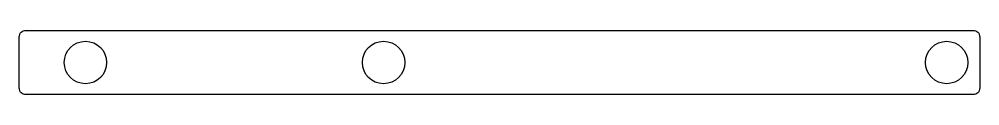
# Model space of a CAD drawing. Extents: x -72 to 72, y -5 to 5.
import ezdxf

# ---------------------------------------------------------------- set-up
doc = ezdxf.new("R2010")
doc.units = 0

msp = doc.modelspace()

# ---------------------------------------------------------------- linework, layer by layer
at = {"layer": '1'}
msp.add_lwpolyline([(72.5, 3.85), (72.5, -3.85, -0.414214), (71.5, -4.85), (-71.5, -4.85, -0.414214), (-72.5, -3.85), (-72.5, 3.85, -0.414214), (-71.5, 4.85), (71.5, 4.85, -0.414214)], format="xyb", close=True, dxfattribs=at)
for centre in [(-62.5, 0), (-17.5, 0), (67.5, 0)]:
    msp.add_circle(centre, 3.2, dxfattribs=at)

doc.saveas('drawing.dxf')
